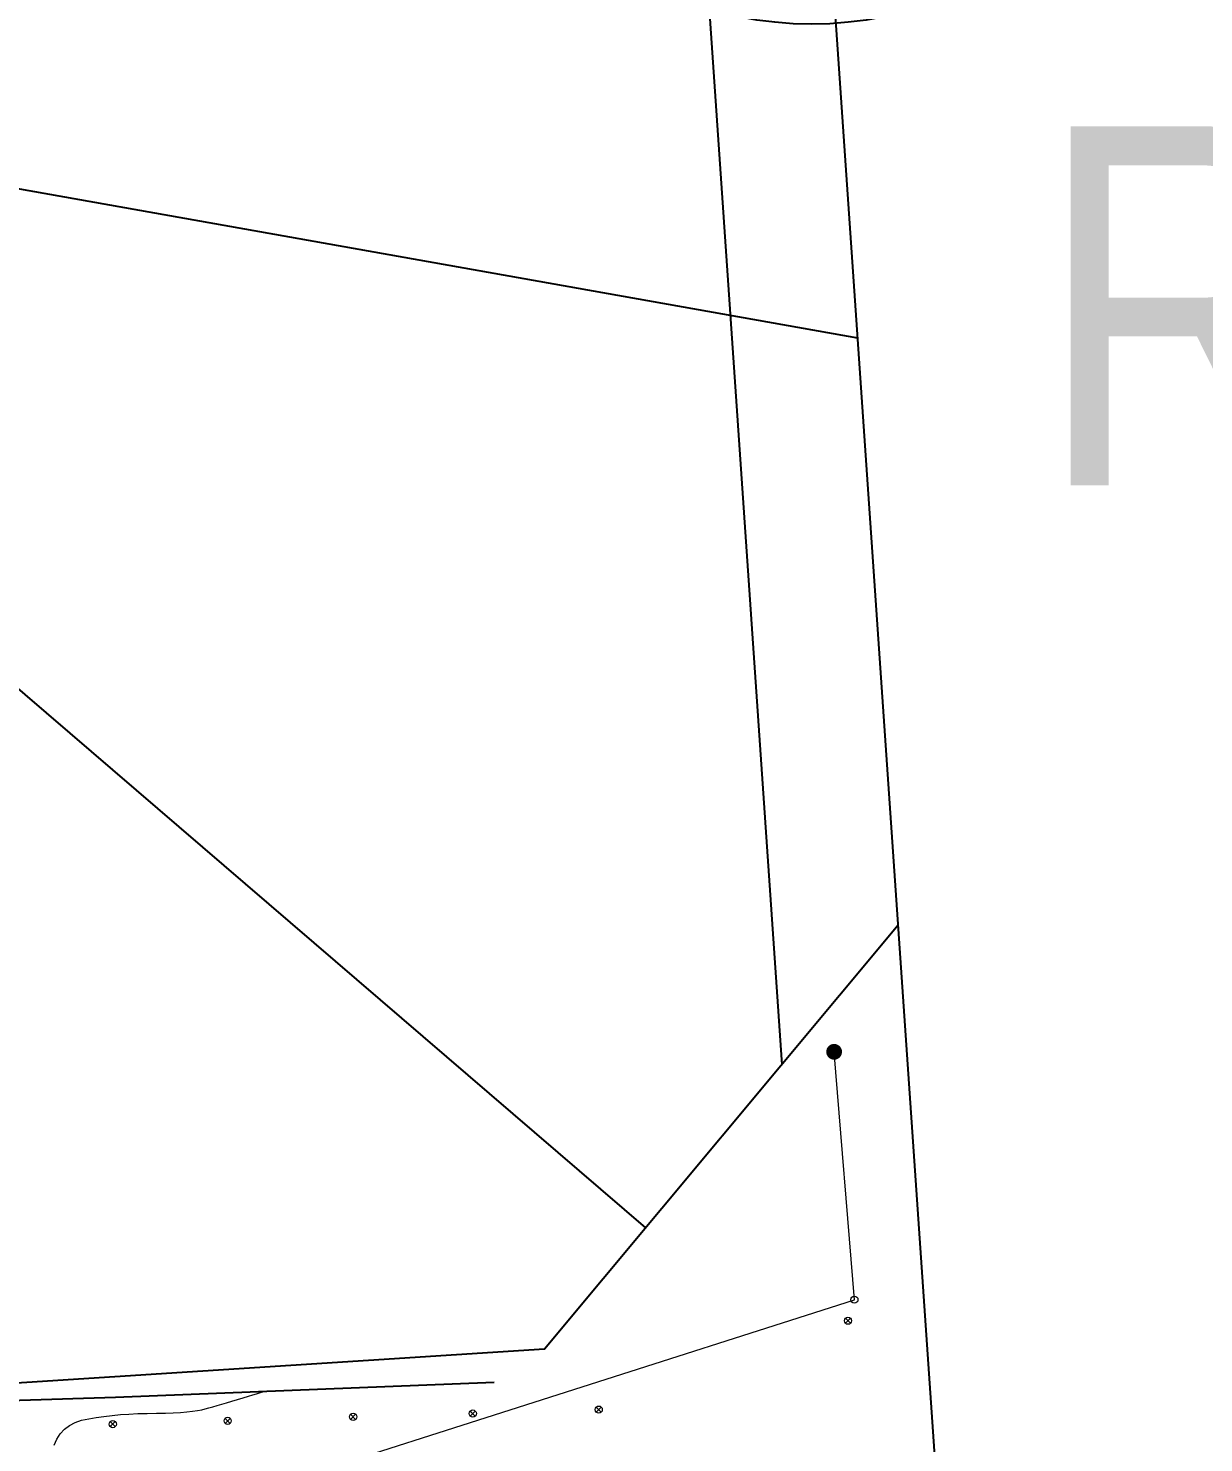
# Model space of a CAD drawing. Extents: x -19176 to -17597, y 5652440 to 5654285.
# Drawn here: x -18149.72 to -18116.98, y 5653030.33 to 5653069.73 of the extents above; entities that cross this region are included whole.
import ezdxf

# ---------------------------------------------------------------- set-up
doc = ezdxf.new("R2010")
doc.units = 0
doc.header["$LTSCALE"] = 5
for name, color, linetype in [('35', 37, 'Continuous'), ('AS-ROADS', 254, 'Continuous'), ('F-RW', 190, 'Continuous'), ('L-TITLEDB', 4, 'Continuous')]:
    doc.layers.add(name, color=color, linetype=linetype)
doc.layers.add('AS-GENERAL', color=48, linetype='Continuous', lineweight=18)
doc.layers.add('AS-STORM', color=7, linetype='foc-STORM', lineweight=9, true_color=0x29a300)
doc.layers.add('C-TOPO-MINR', color=7, linetype='Continuous', lineweight=13, true_color=0xe9d5af)
doc.styles.add('80', font='ARIALN.TTF', dxfattribs={"height": 10})
doc.styles.add('foc-LtypeFont', font='ARIALN.TTF', dxfattribs={"height": 7.35})
doc.linetypes.add('foc-STORM', pattern='A,10,-1,["ST",foc-LtypeFont,S=0.2,R=0,X=-0.5,Y=-0.75],-2.75', length=13.75)

# ---------------------------------------------------------------- blocks, each defined once
blk = doc.blocks.new('FENCE POST')
at = {"layer": 'AS-GENERAL'}
for p, q in [((0.035, 0.035), (-0.035, -0.035)), ((0.035, -0.035), (-0.035, 0.035))]:
    blk.add_line(p, q, dxfattribs=at)
blk.add_circle((0, 0), 0.05, dxfattribs=at)
blk = doc.blocks.new('*U24')
at = {"layer": '35', "color": 3}
blk.add_circle((0, 0), 10, dxfattribs=at)
at = {"layer": '35', "color": 3, "style": '80'}
blk.add_attdef('RP_001', (6.276, -22.843), '', height=10, dxfattribs=at)

msp = doc.modelspace()

# ---------------------------------------------------------------- hatches: boundary and pattern name
at = {"layer": 'AS-GENERAL', "linetype": 'ByBlock'}
h = msp.add_hatch(color=256, dxfattribs=at)
h.dxf.hatch_style = 1
edge = h.paths.add_edge_path()
edge.add_arc((-18127.274, 5653041.219), 0.22, 0, 360)

# ---------------------------------------------------------------- linework, layer by layer
at = {"layer": 'AS-ROADS', "flags": 128}
msp.add_lwpolyline([(-18136.747, 5653032.01), (-18147.294, 5653031.59), (-18155.599, 5653031.329), (-18156.579, 5653031.509), (-18157.047, 5653032.162), (-18158.97, 5653036.734), (-18160.642, 5653040.914), (-18162.066, 5653044.616), (-18165.657, 5653053.744), (-18167.879, 5653059.112), (-18169.523, 5653063.323)], dxfattribs=at)
at = {"layer": 'AS-STORM', "flags": 128}
msp.add_lwpolyline([(-18172.695, 5653062.825), (-18167.991, 5653021.129), (-18126.71, 5653034.315), (-18127.274, 5653041.219)], dxfattribs=at)
at = {"layer": 'AS-STORM', "linetype": 'ByBlock'}
msp.add_circle((-18126.71, 5653034.315), 0.1, dxfattribs=at)
at = {"layer": 'C-TOPO-MINR', "flags": 128}
msp.add_lwpolyline([(-18149.005, 5653030.262), (-18148.928, 5653030.432), (-18148.831, 5653030.581), (-18148.714, 5653030.708), (-18148.576, 5653030.813), (-18148.417, 5653030.897), (-18148.238, 5653030.959), (-18148.038, 5653031), (-18147.83, 5653031.035), (-18147.614, 5653031.066), (-18147.39, 5653031.092), (-18147.158, 5653031.114), (-18146.918, 5653031.13), (-18146.669, 5653031.142), (-18146.412, 5653031.149), (-18146.148, 5653031.151), (-18145.904, 5653031.157), (-18145.682, 5653031.164), (-18145.481, 5653031.175), (-18145.302, 5653031.189), (-18145.144, 5653031.206), (-18145.007, 5653031.225), (-18144.892, 5653031.247), (-18144.798, 5653031.272), (-18144.695, 5653031.301), (-18144.584, 5653031.332), (-18144.464, 5653031.366), (-18144.335, 5653031.403), (-18144.198, 5653031.443), (-18144.052, 5653031.487), (-18143.897, 5653031.533), (-18143.734, 5653031.582), (-18143.592, 5653031.625), (-18143.469, 5653031.662), (-18143.367, 5653031.693), (-18143.286, 5653031.718), (-18143.225, 5653031.736), (-18143.184, 5653031.749), (-18143.163, 5653031.755), (-18143.163, 5653031.755)], dxfattribs=at)
at = {"layer": 'F-RW', "flags": 128}
msp.add_lwpolyline([(-18279.857, 5653196.904), (-18313.175, 5653227.771), (-18283.889, 5653244.355), (-18163.55, 5653185.133), (-18135.777, 5653143.226), (-18128.729, 5653040.864)], dxfattribs=at)
at = {"layer": 'L-TITLEDB'}
msp.add_line((-18121.921, 5652992.947), (-18132.348, 5653144.389), dxfattribs=at)
msp.add_line((-18121.921, 5652992.947), (-18132.348, 5653144.389), dxfattribs=at)
at = {"layer": 'L-TITLEDB', "flags": 128}
for points in [[(-18126.614, 5653061.099), (-18165.533, 5653068.014)], [(-18132.522, 5653036.315), (-18166.516, 5653065.516)], [(-18125.488, 5653044.75), (-18135.339, 5653032.938), (-18156.841, 5653031.554), (-18169.003, 5653061.959)]]:
    msp.add_lwpolyline(points, dxfattribs=at)

# ---------------------------------------------------------------- block references
at = {"layer": '35', "color": 1}
msp.add_blockref('*U24', (-18127.904, 5653079.841), dxfattribs=at).add_auto_attribs({'RP_001': 'RP'})
at = {"layer": 'AS-GENERAL', "xscale": 2, "yscale": 2, "zscale": 2}
for p in [(-18126.888, 5653033.73), (-18137.34, 5653031.143), (-18133.831, 5653031.253), (-18147.369, 5653030.85), (-18144.168, 5653030.94), (-18140.673, 5653031.052)]:
    msp.add_blockref('FENCE POST', p, dxfattribs=at)

doc.saveas('drawing.dxf')
